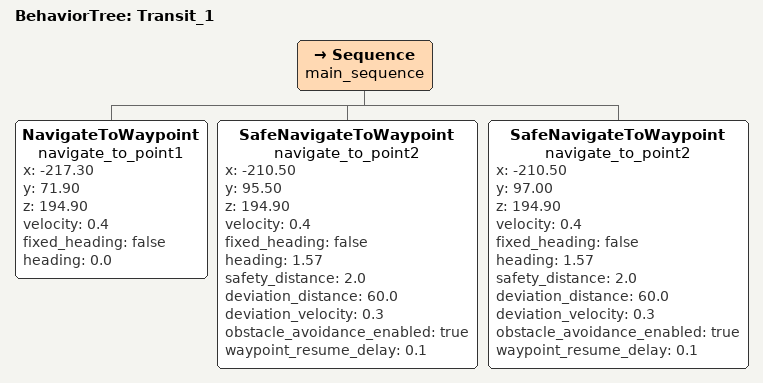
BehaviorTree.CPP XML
<?xml version="1.0" encoding="UTF-8"?>
<root BTCPP_format="4" main_tree_to_execute="Transit_1">
    <!-- Test tree for altitude control with obstacle avoidance -->
    <BehaviorTree ID="Transit_1">
        <Sequence name="main_sequence">

            <!-- Point 1: Navigate  -->
            <NavigateToWaypoint name="navigate_to_point1"
                        x="-217.30"
                        y="71.90"
                        z="194.90"
                        velocity="0.4"
                        fixed_heading="false"
                        heading="0.0"/>

            <SafeNavigateToWaypoint name="navigate_to_point2"
                                   x="-210.50"
                                   y="95.50"
                                   z="194.90"
                                   velocity="0.4"
                                   fixed_heading="false"
                                   heading="1.57"
                                   safety_distance="2.0"
                                   deviation_distance="60.0"
                                   deviation_velocity="0.3"
                                   obstacle_avoidance_enabled="true"
                                   waypoint_resume_delay="0.1"/>

            <!-- Point 2: Navigate there with obstacle avoidance -->
            <SafeNavigateToWaypoint name="navigate_to_point2"
                                   x="-210.50"
                                   y="97.00"
                                   z="194.90"
                                   velocity="0.4"
                                   fixed_heading="false"
                                   heading="1.57"
                                   safety_distance="2.0"
                                   deviation_distance="60.0"
                                   deviation_velocity="0.3"
                                   obstacle_avoidance_enabled="true"
                                   waypoint_resume_delay="0.1"/>
        </Sequence>
    </BehaviorTree>

</root>
